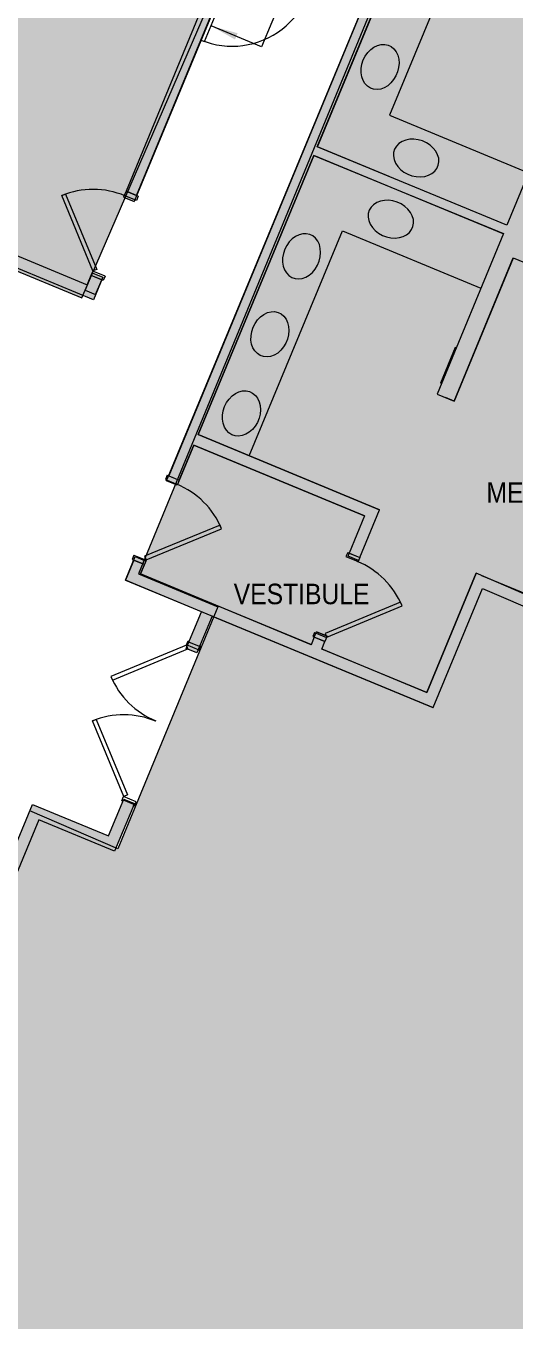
# Model space of a CAD drawing. Header units: inches. Extents: x 488 to 2071, y 800 to 2512.
# Drawn here: x 915 to 1129, y 800 to 1371 of the extents above; entities that cross this region are included whole.
import ezdxf

# ---------------------------------------------------------------- set-up
doc = ezdxf.new("R2010")
doc.units = ezdxf.units.IN
doc.header["$MEASUREMENT"] = 0
for name, color, linetype, lineweight in [('A-ANNO-NOTE', 131, 'Continuous', 9), ('A-DETL-GENF', 92, 'Continuous', 9), ('A-DETL-THIN', 151, 'Continuous', 9), ('A-DOOR', 31, 'Continuous', 13), ('A-DOOR-FRAM', 31, 'Continuous', 20), ('A-Flor-Shel-Text', 8, 'Continuous', 9), ('A-Flor-Shel-Tptn', 8, 'Continuous', 9), ('A-WALL', 113, 'Continuous', 9), ('A-WALL-PATT', 111, 'Continuous', 13), ('A-Wall-Shel', 8, 'Continuous', 9), ('A-Wall-Shel-Fill', 8, 'Continuous', 9), ('AI-Wall-Corr', 8, 'Continuous', 9), ('AI-Wall-Demz-E', 8, 'Continuous', 9), ('AI-Wall-Fill-E-2', 8, 'Continuous', 9), ('I-WALL', 2, 'Continuous', 9), ('P-Fixt-Shel', 8, 'Continuous', 9)]:
    doc.layers.add(name, color=color, linetype=linetype, lineweight=lineweight)
doc.styles.add('Stylus BT', font='stylu.ttf', dxfattribs={"width": 0.9, "height": 9})

# ---------------------------------------------------------------- blocks, each defined once
blk = doc.blocks.new('Revit Link EDITED_dwg_SINK1-5488117-Level 1 CONSTRUCTION')
at = {"layer": 'A-Flor-Shel-Tptn', "color": 7, "flags": 128}
blk.add_lwpolyline([(0, 20.04), (-1.93, 19.9), (-3.8, 19.47), (-5.53, 18.77), (-7.05, 17.84), (-8.33, 16.69), (-9.3, 15.38), (-9.93, 13.94), (-10.21, 12.44), (-10.12, 10.93), (-9.66, 9.45), (-8.85, 8.07), (-7.72, 6.84), (-6.32, 5.79), (-4.68, 4.97), (-2.88, 4.41), (-0.97, 4.12), (0.97, 4.12), (2.88, 4.41), (4.69, 4.97), (6.32, 5.79), (7.73, 6.84), (8.86, 8.07), (9.67, 9.45), (10.12, 10.93), (10.22, 12.44), (9.94, 13.94), (9.3, 15.38), (8.33, 16.69), (7.06, 17.84), (5.53, 18.77), (3.8, 19.47), (1.94, 19.9)], close=True, dxfattribs=at)
blk = doc.blocks.new('Revit Link EDITED_dwg_SINK1-5488118-Level 1 CONSTRUCTION')
at = {"layer": 'A-Flor-Shel-Tptn', "color": 7, "flags": 128}
blk.add_lwpolyline([(0, 20.04), (-1.93, 19.9), (-3.8, 19.47), (-5.53, 18.77), (-7.05, 17.84), (-8.33, 16.69), (-9.3, 15.38), (-9.93, 13.94), (-10.21, 12.44), (-10.12, 10.93), (-9.66, 9.45), (-8.85, 8.07), (-7.72, 6.84), (-6.32, 5.79), (-4.68, 4.97), (-2.88, 4.41), (-0.97, 4.12), (0.97, 4.12), (2.88, 4.41), (4.69, 4.97), (6.32, 5.79), (7.73, 6.84), (8.86, 8.07), (9.67, 9.45), (10.12, 10.93), (10.22, 12.44), (9.94, 13.94), (9.3, 15.38), (8.33, 16.69), (7.06, 17.84), (5.53, 18.77), (3.8, 19.47), (1.94, 19.9)], close=True, dxfattribs=at)
blk = doc.blocks.new('Revit Link EDITED_dwg-5488103-Level 1 CONSTRUCTION')
at = {"layer": 'A-Wall-Shel-Fill'}
h = blk.add_hatch(color=7, dxfattribs=at)
h.paths.add_polyline_path([(1093.09, 1072.46), (1093.09, 1072.55), (958.28, 1128.39), (961.92, 1137.17), (966.54, 1135.25), (964.82, 1131.09), (1039.75, 1100.05), (1039.75, 1100.14), (964.91, 1131.14), (967.2, 1136.69), (962.47, 1138.65), (958.2, 1128.34), (1092.96, 1072.51)], flags=0)
h.paths.add_polyline_path([(1090.47, 1079.05), (1112.12, 1131.32), (1112.07, 1131.34), (1090.45, 1079.14), (1044.4, 1098.22), (1044.4, 1098.13), (1090.45, 1079.06)], flags=0)
h.paths.add_polyline_path([(1229.59, 1080.58), (1230.33, 1082.36), (1114.81, 1130.2), (1225.47, 1082.36)], flags=0)
h.paths.add_polyline_path([(1045.71, 1101.38), (1046.7, 1103.76), (1042.08, 1105.67), (1041.09, 1103.29), (1044.4, 1101.92)], flags=0)
h.paths.add_polyline_path([(1060.48, 1137.02), (1069.67, 1159.24), (990.18, 1192.17), (1040.89, 1314.58), (1123.94, 1280.18), (1124.02, 1280.36), (1040.85, 1314.66), (990.12, 1192.17), (1069.67, 1159.22), (1061.02, 1138.33), (1056.4, 1140.24), (1055.86, 1138.93), (1057.31, 1138.33)], flags=0)
h.paths.add_polyline_path([(1063.13, 1156.49), (1063.13, 1156.51), (988.19, 1187.52), (981.85, 1172.21), (977.23, 1174.12), (1096.38, 1461.73), (1100.98, 1459.83), (1095.03, 1445.46), (1171.09, 1414), (1177.03, 1428.33), (1181.65, 1426.42), (1173.78, 1407.43), (1093.12, 1440.84), (1042.38, 1318.35), (1051.45, 1314.66), (1042.46, 1318.38), (1093.17, 1440.79), (1173.81, 1407.43), (1182.62, 1428.69), (1177.95, 1430.63), (1171.06, 1414), (1095.1, 1445.46), (1101.98, 1462.1), (1097.25, 1464.05), (976.24, 1171.91), (980.98, 1169.95), (988.25, 1187.5), (1063.1, 1156.5)], flags=0)
h.paths.add_polyline_path([(1102.36, 1206.86), (1102.36, 1206.86), (1102.35, 1206.86)], flags=0)
h.paths.add_polyline_path([(1102.37, 1206.87), (1128.37, 1269.63), (1128.27, 1269.67), (1102.89, 1208.14)], flags=0)
h.paths.add_polyline_path([(1129.99, 1273.29), (1134.66, 1284.58), (1134.45, 1284.66), (1129.79, 1273.37)], flags=0)
h.paths.add_polyline_path([(1136.1, 1288.31), (1162.11, 1351.08), (1161.87, 1351.18), (1135.97, 1288.36)], flags=0)
blk.add_hatch(color=7, dxfattribs=at).paths.add_polyline_path([(989.53, 1096.46), (996.21, 1112.59), (991.59, 1114.5), (984.91, 1098.37)], flags=0)
at = {"layer": 'AI-Wall-Fill-E-2'}
h = blk.add_hatch(color=7, dxfattribs=at)
h.paths.add_polyline_path([(888.45, 1226.24), (905.48, 1267.36), (944.19, 1251.32), (948.28, 1261.18), (943.66, 1263.09), (943.21, 1262.01), (947.83, 1260.1), (945.15, 1253.63), (940.53, 1255.55), (941.49, 1257.86), (902.78, 1273.89), (883.83, 1228.16)], flags=0)
h.paths.add_polyline_path([(962.05, 1294.44), (963.13, 1297.06), (958.51, 1298.96), (957.43, 1296.35), (958.51, 1295.9)], flags=0)
h.paths.add_polyline_path([(1002.73, 1392.63), (1002.73, 1392.68), (805.47, 1474.39), (805.47, 1474.34), (1002.69, 1392.65)], flags=0)
h.paths.add_polyline_path([(805.56, 1487.46), (838.83, 1565.84), (838.77, 1565.99), (838.32, 1564.93)], flags=0)
h.paths.add_polyline_path([(844.19, 1565.97), (844.28, 1566.22), (785.99, 1706.88), (785.85, 1706.82), (844.1, 1566.2)], flags=0)
h.paths.add_polyline_path([(784.42, 1710.28), (784.58, 1710.35), (736.87, 1825.51), (736.71, 1825.45), (784.36, 1710.42)], flags=0)
h.paths.add_polyline_path([(735.28, 1828.91), (735.44, 1828.98), (679.69, 1963.56), (679.55, 1963.46), (713.29, 1881.99)], flags=0)
h.paths.add_polyline_path([(630.52, 1928.39), (675.5, 1960.17), (675.36, 1960.5), (635, 1932.01), (632.5, 1933.05), (630.73, 1928.77), (500.42, 1982.75), (500.25, 1982.34), (629.94, 1928.62)], flags=0)
h.paths.add_polyline_path([(662.79, 1957.29), (678.88, 1964.24), (679.3, 1963.65), (679.57, 1963.84), (677.88, 1967.94), (666.53, 1959.93)], flags=0)
h = blk.add_hatch(color=7, dxfattribs=at)
h.paths.add_polyline_path([(831.49, 809.04), (920.23, 1023.28), (953.51, 1009.5), (962.16, 1030.4), (957.54, 1032.31), (950.86, 1016.18), (917.47, 1030.01), (828.66, 815.62), (824.97, 817.15), (823.06, 812.53), (828.66, 810.21)], flags=0)
h.paths.add_polyline_path([(789.8, 826.31), (791.71, 830.92), (773.23, 838.58), (771.32, 833.96), (788.57, 826.81)], flags=0)
at = {"layer": 'A-Wall-Shel', "color": 7}
for p, q in [((1114.4, 1130.38), (1230.33, 1082.36)), ((1046.7, 1103.76), (1045.71, 1101.38))]:
    blk.add_line(p, q, dxfattribs=at)
at = {"layer": 'A-Wall-Shel', "color": 7, "flags": 128}
for points in [[(1063.13, 1156.49), (988.25, 1187.5), (980.98, 1169.95), (976.24, 1171.91), (1097.25, 1464.05), (1101.99, 1462.09), (1095.1, 1445.46)], [(1073.93, 1305.34), (1042.46, 1318.38), (1093.17, 1440.79), (1173.8, 1407.39), (1182.62, 1428.69), (1177.95, 1430.63), (1171.06, 1414), (1095.1, 1445.46)], [(1123.94, 1280.18), (1040.89, 1314.58), (990.18, 1192.17), (1069.68, 1159.24)], [(1128.37, 1269.63), (1102.36, 1206.86), (1098.67, 1208.39)], [(984.91, 1098.37), (991.59, 1114.5), (958.2, 1128.34), (962.47, 1138.65), (967.2, 1136.69), (964.91, 1131.14), (1039.78, 1100.13)], [(1061.02, 1138.33), (1060.48, 1137.02), (1055.86, 1138.93), (1056.4, 1140.24)], [(1044.4, 1098.22), (1090.45, 1079.14), (1112.07, 1131.34), (1112.12, 1131.32)], [(996.21, 1112.59), (1093.09, 1072.46), (1093.12, 1072.54)], [(1041.09, 1103.29), (1042.08, 1105.67), (1046.7, 1103.76), (1042.08, 1105.67)]]:
    blk.add_lwpolyline(points, dxfattribs=at)
at = {"layer": 'AI-Wall-Corr', "color": 7, "flags": 128}
blk.add_lwpolyline([(996.21, 1112.59), (989.53, 1096.46), (984.91, 1098.37)], dxfattribs=at)
blk.add_lwpolyline([(917.47, 1030.01), (950.86, 1016.18), (957.54, 1032.31), (962.16, 1030.4), (953.51, 1009.5), (920.23, 1023.28), (831.49, 809.04), (823.06, 812.53), (824.97, 817.15), (828.66, 815.62)], close=True, dxfattribs=at)
at = {"layer": 'AI-Wall-Demz-E', "color": 7}
for p, q in [((1000.82, 1388.02), (962.05, 1294.44)), ((958.52, 1298.97), (957.43, 1296.35)), ((957.43, 1296.35), (962.05, 1294.44))]:
    blk.add_line(p, q, dxfattribs=at)
at = {"layer": 'AI-Wall-Demz-E', "color": 7, "flags": 128}
blk.add_lwpolyline([(948.28, 1261.18), (944.19, 1251.32), (905.48, 1267.36), (888.45, 1226.24), (883.83, 1228.16), (902.78, 1273.89), (941.48, 1257.86), (943.65, 1263.09)], close=True, dxfattribs=at)
at = {"layer": 'P-Fixt-Shel', "color": 7}
blk.add_line((1103.36, 1230.26), (1102.93, 1230.43), dxfattribs=at)
at = {"layer": 'P-Fixt-Shel', "color": 7, "flags": 128}
for points in [[(1115.25, 1431.64), (1074.08, 1332.25), (1135.01, 1307.01)], [(1012.52, 1182.92), (1053.38, 1281.57), (1114.14, 1256.4)], [(1102.93, 1230.43), (1096.43, 1214.73), (1096.88, 1214.54)]]:
    blk.add_lwpolyline(points, dxfattribs=at)
at = {"extrusion": (0, 0, -1), "zscale": -1, "rotation": 292.3950000000253}
for p in [(-1081.05, 1348.85), (-1032.77, 1231.61), (-1020.28, 1196.86)]:
    blk.add_blockref('Revit Link EDITED_dwg_SINK1-5488117-Level 1 CONSTRUCTION', p, dxfattribs=at)
for p, rotation in [((1081.56, 1302.19), 339.6286773096162), ((1070.45, 1275.37), 339.6286773096162), ((1046.63, 1265.75), 67.3949650739267)]:
    blk.add_blockref('Revit Link EDITED_dwg_SINK1-5488118-Level 1 CONSTRUCTION', p, dxfattribs=dict(rotation=rotation))
at = {"layer": 'A-Flor-Shel-Text', "char_height": 9, "attachment_point": 2, "line_spacing_factor": 1.091849, "style": 'Stylus BT'}
for s, insert, width in [('MEN', (1128.61, 1171.28), 28.7252), ('VESTIBULE', (1035.51, 1126.79), 69.9558)]:
    blk.add_mtext(s, dxfattribs=dict(at, insert=insert, width=width))
blk = doc.blocks.new('Single Flush - OTJ_SOLIDFLUSH_ALUM-5251707-Level 1 CONSTRUCTION')
at = {"layer": 'A-DOOR', "lineweight": 20}
for p, q in [((17.90625, 4.0625), (17.90625, 2.3125)), ((53.71875, 4.0625), (17.90625, 4.0625)), ((17.90625, 2.3125), (20, 2.3125)), ((53.71875, 2.358704), (53.71875, 4.0625))]:
    blk.add_line(p, q, dxfattribs=at)
at = {"layer": 'A-DOOR', "lineweight": 9}
blk.add_arc((17.90625, 2.3125), 35.8125, 0.07415318, 180.5, dxfattribs=at)
at = {"layer": 'A-DOOR-FRAM'}
for p, q in [((-20, -3.4375), (-20, 2.3125)), ((-20, 2.3125), (-18, 2.3125)), ((-18, -3.4375), (-18, 2.3125)), ((18.000004, -3.4375), (18.000004, 2.3125)), ((18.000004, 2.3125), (20.000004, 2.3125)), ((20.000004, -3.4375), (20.000004, 2.3125)), ((-20, -3.4375), (-18, -3.4375)), ((18.000004, -3.4375), (20.000004, -3.4375))]:
    blk.add_line(p, q, dxfattribs=at)
blk = doc.blocks.new('Single Flush - OTJ_SOLIDFLUSH_ALUM-5309654-Level 1 CONSTRUCTION')
at = {"layer": 'A-DOOR', "color": 55, "lineweight": 20}
for p, q in [((-7.42, 27.82), (-8.65, 26.59)), ((-8.65, 26.59), (16.67, 1.26)), ((17.91, 2.5), (-7.42, 27.82)), ((16.67, 1.26), (17.91, 2.5))]:
    blk.add_line(p, q, dxfattribs=at)
at = {"layer": 'A-DOOR', "lineweight": 9}
blk.add_arc((17.91, 2.5), 35.81, 135, 180.5, dxfattribs=at)
at = {"layer": 'A-DOOR-FRAM', "color": 55}
for p, q in [((-20, -3.25), (-20, 2.5)), ((-20, 2.5), (-18, 2.5)), ((-18, -3.25), (-18, 2.5)), ((18, -3.25), (18, 2.5)), ((18, 2.5), (20, 2.5)), ((20, -3.25), (20, 2.5)), ((-20, -3.25), (-18, -3.25)), ((18, -3.25), (20, -3.25))]:
    blk.add_line(p, q, dxfattribs=at)
blk = doc.blocks.new('Single Flush - OTJ_SOLIDFLUSH_ALUM-5309679-Level 1 CONSTRUCTION')
at = {"layer": 'A-DOOR', "color": 55, "lineweight": 20}
for p, q in [((-8.65, -26.59), (16.67, -1.26)), ((17.91, -2.5), (-7.42, -27.82)), ((16.67, -1.26), (17.91, -2.5)), ((-7.42, -27.82), (-8.65, -26.59))]:
    blk.add_line(p, q, dxfattribs=at)
at = {"layer": 'A-DOOR', "lineweight": 9}
blk.add_arc((17.91, -2.5), 35.81, 179.5, 225, dxfattribs=at)
at = {"layer": 'A-DOOR-FRAM', "color": 55}
for p, q in [((-20, 3.25), (-20, -2.5)), ((-20, 3.25), (-18, 3.25)), ((-18, 3.25), (-18, -2.5)), ((18, 3.25), (18, -2.5)), ((18, 3.25), (20, 3.25)), ((20, 3.25), (20, -2.5)), ((-20, -2.5), (-18, -2.5)), ((18, -2.5), (20, -2.5))]:
    blk.add_line(p, q, dxfattribs=at)
blk = doc.blocks.new('Double Flush - Int-F-WDMF-72_ x 84_-5461230-Level 1 CONSTRUCTION')
at = {"layer": 'A-DOOR', "color": 55, "lineweight": 20}
for p, q in [((-35.91, 3), (-10.58, 28.32)), ((-9.35, 27.09), (-34.67, 1.76)), ((-10.58, 28.32), (-9.35, 27.09)), ((10.58, 28.32), (9.35, 27.09)), ((9.35, 27.09), (34.67, 1.76)), ((35.91, 3), (10.58, 28.32)), ((-34.67, 1.76), (-35.91, 3)), ((34.67, 1.76), (35.91, 3))]:
    blk.add_line(p, q, dxfattribs=at)
at = {"layer": 'A-DOOR', "lineweight": 9}
for centre, start, end in [((-35.91, 3), 359.5, 45), ((35.91, 3), 135, 180.5)]:
    blk.add_arc(centre, 35.81, start, end, dxfattribs=at)
at = {"layer": 'A-DOOR-FRAM', "color": 55}
for p, q in [((-38, 3), (-36, 3)), ((-38, 3), (-38, 2.5)), ((-38, 2.5), (-37.5, 2.5)), ((-37.5, -2.5), (-37.5, 2.5)), ((-36, -3), (-36, 3)), ((36, -3), (36, 3)), ((36, 3), (38, 3)), ((37.5, 2.5), (38, 2.5)), ((37.5, -2.5), (37.5, 2.5)), ((38, 3), (38, 2.5)), ((-38, -2.5), (-37.5, -2.5)), ((-38, -3), (-38, -2.5)), ((-38, -3), (-36, -3)), ((36, -3), (38, -3)), ((37.5, -2.5), (38, -2.5)), ((38, -3), (38, -2.5))]:
    blk.add_line(p, q, dxfattribs=at)
blk = doc.blocks.new('Align symbol - U shaped 2016 - symbol_align 01-5458585-Level 1 CONSTRUCTION')
at = {"layer": 'A-ANNO-NOTE'}
for points in [[(-0.015625, 0.125), (0.015625, 0.125), (0, 0)], [(0.234375, 0.125), (0.265625, 0.125), (0.25, 0)]]:
    blk.add_hatch(color=256, dxfattribs=at).paths.add_polyline_path(points, flags=0)
for p, q in [((0, 0.25), (0.25, 0.25)), ((0, 0), (0, 0.25)), ((0.25, 0.25), (0.25, 0))]:
    blk.add_line(p, q, dxfattribs=at)

msp = doc.modelspace()

# ---------------------------------------------------------------- hatches: boundary and pattern name
at = {"layer": 'A-DETL-GENF'}
h = msp.add_hatch(color=9, dxfattribs=at)
h.paths.add_polyline_path([(1375.23, 799.94), (1415.16, 799.94), (1461.44, 911.67), (1454.19, 914.67), (1460.19, 929.16), (1467.44, 926.16), (1483.65, 965.29), (1375.23, 1012.17), (1376.16, 1014.32), (1339.44, 1030.19), (1338.51, 1028.04), (1114.81, 1124.75), (1093.18, 1072.51), (1093.12, 1072.51), (1093.09, 1072.46), (997, 1112.26), (954.85, 1010.5), (954.06, 1010.84), (953.51, 1009.5), (920.23, 1023.28), (831.49, 809.04), (756.81, 839.97), (759.15, 845.61), (547.33, 933.35), (585.4, 1025.28), (752.68, 955.99), (848.55, 1187.43), (864.26, 1180.91), (870.06, 1194.9), (874.34, 1193.12), (905.88, 1265.96), (939.16, 1252.24), (939.58, 1253.23), (905.48, 1267.36), (888.45, 1226.24), (883.83, 1228.16), (902.78, 1273.89), (941.49, 1257.87), (943.66, 1263.09), (943.83, 1263.02), (958.13, 1296.06), (957.43, 1296.35), (996.19, 1389.93), (798.84, 1471.7), (838.32, 1567.02), (675.55, 1959.92), (630.52, 1928.39), (509.26, 1978.61), (488.05, 1927.42), (488.05, 799.94), (1305.88, 799.94)], flags=0)
h.paths.add_polyline_path([(776.32, 846.05), (776.32, 846.05), (774.9, 846.64)], flags=0)
h.paths.add_polyline_path([(771.7, 847.96), (773.87, 853.2), (778.49, 851.28), (792.27, 884.54), (787.64, 886.46), (791.76, 896.39), (782.02, 900.42), (885.31, 1149.79), (845.1, 1166.44), (737.24, 906.04), (608.76, 959.26), (610.61, 963.74), (734.62, 912.38), (750.86, 951.6), (588.29, 1018.94), (553.94, 936.02), (761.06, 850.23), (761.82, 852.06), (771.32, 848.12)], flags=0)
h.paths.add_polyline_path([(793.67, 901.01), (895.06, 1145.78), (889.96, 1147.88), (788.57, 903.12), (792.27, 901.59)], flags=0)
h.paths.add_polyline_path([(1208.68, 1017.04), (1194.19, 1023.04), (1200.19, 1037.54), (1214.69, 1031.54), (1213.24, 1028.04)], flags=0)
h.paths.add_polyline_path([(1090.45, 1079.14), (1112.07, 1131.34), (1230.33, 1082.36), (1281.61, 1206.16), (1128.37, 1269.63), (1102.35, 1206.86), (1094.97, 1209.92), (1123.94, 1280.18), (1040.89, 1314.58), (990.18, 1192.17), (1069.67, 1159.21), (1060.48, 1137.02), (1055.86, 1138.93), (1063.1, 1156.5), (988.25, 1187.5), (980.98, 1169.95), (980.1, 1170.31), (966.38, 1137.03), (967.2, 1136.69), (964.91, 1131.14), (1039.78, 1100.13), (1042.08, 1105.67), (1046.7, 1103.76), (1044.4, 1098.22), (1088.56, 1079.93)], flags=0)
h.paths.add_polyline_path([(887.16, 1154.26), (891.3, 1164.3), (851.25, 1180.89), (847.09, 1170.85), (885.31, 1155.02)], flags=0)
h.paths.add_polyline_path([(904.36, 1164.29), (905.85, 1167.9), (870.61, 1183.16), (868.88, 1179), (904.34, 1164.3)], flags=0)
h.paths.add_polyline_path([(1283.14, 1209.85), (1287.81, 1221.14), (1134.66, 1284.58), (1129.99, 1273.29), (1281.61, 1210.49)], flags=0)
h.paths.add_polyline_path([(1289.34, 1224.83), (1290.07, 1226.59), (1331.78, 1327.29), (1322.58, 1336.49), (1309.06, 1349.25), (1221.09, 1385.7), (1246.73, 1447.6), (1198.68, 1467.46), (1196.39, 1461.95), (1191.73, 1463.89), (1193.99, 1469.44), (1118.06, 1500.89), (1115.77, 1495.35), (1114.37, 1495.93), (1100.65, 1462.65), (1101.99, 1462.09), (1095.1, 1445.46), (1171.08, 1414.03), (1177.95, 1430.63), (1182.62, 1428.69), (1173.78, 1407.4), (1093.17, 1440.79), (1042.46, 1318.38), (1081.48, 1302.23), (1125.55, 1284.06), (1154.48, 1354.23), (1162.11, 1351.08), (1136.1, 1288.31), (1287.81, 1225.47)], flags=0)
h.paths.add_polyline_path([(589.16, 1272.98), (574.66, 1278.98), (580.66, 1293.48), (595.16, 1287.48)], flags=0)
h.paths.add_polyline_path([(1338.28, 1342.98), (1375.21, 1432.15), (1292.74, 1466.31), (1291.68, 1465.88), (1291.54, 1466.2), (1289.55, 1465.37), (1287.64, 1469.99), (1294.3, 1472.75), (1263.3, 1547.54), (1207.64, 1524.53), (1195.14, 1554.67), (1168.82, 1543.77), (1168.46, 1544.64), (1135.2, 1530.87), (1135.56, 1529.99), (1128.98, 1527.25), (1120, 1505.56), (1246.75, 1453.06), (1254.38, 1456.21), (1256.29, 1451.59), (1254.59, 1450.89), (1254.72, 1450.57), (1253.1, 1449.9), (1234.13, 1404.09), (1257.45, 1394.41), (1250.97, 1378.72), (1331.47, 1345.38), (1333.68, 1347.58), (1338.22, 1343.04)], flags=0)
h.paths.add_polyline_path([(1246.34, 1380.64), (1250.93, 1391.72), (1232.21, 1399.47), (1227.64, 1388.39), (1238.78, 1383.77)], flags=0)
h.paths.add_polyline_path([(717.73, 1583.41), (703.24, 1589.41), (709.24, 1603.9), (723.74, 1597.9)], flags=0)
at = {"layer": 'A-WALL-PATT', "lineweight": 9}
h = msp.add_hatch(color=7, dxfattribs=at)
h.paths.add_polyline_path([(962.9, 1126.47), (966.54, 1135.25), (961.92, 1137.17), (958.3, 1128.38), (959.5, 1127.88)], flags=0)
h.paths.add_polyline_path([(981.85, 1172.21), (1100.98, 1459.83), (1096.37, 1461.74), (977.24, 1174.11), (977.77, 1173.89)], flags=0)
h.paths.add_polyline_path([(1116.29, 1496.78), (1131.62, 1533.78), (1125.08, 1531.06), (1111.67, 1498.7), (1115.02, 1497.31)], flags=0)
h = msp.add_hatch(color=7, dxfattribs=at)
h.paths.add_polyline_path([(945.15, 1253.63), (947.83, 1260.1), (943.21, 1262.01), (940.53, 1255.54), (944.19, 1254.03)], flags=0)
h.paths.add_polyline_path([(963.13, 1297.06), (1000.81, 1388.02), (996.19, 1389.93), (958.52, 1298.97), (963.01, 1297.11)], flags=0)
for points in [[(1102.37, 1206.86), (1112.01, 1230.24), (1161.88, 1351.18), (1154.48, 1354.23), (1094.97, 1209.91), (1102.37, 1206.86)], [(1124.02, 1280.36), (1125.55, 1284.06), (1042.38, 1318.35), (1040.89, 1314.64), (1123.95, 1280.39)], [(1281.61, 1206.16), (1283.14, 1209.85), (1129.79, 1273.37), (1128.27, 1269.67), (1281.6, 1206.16)], [(1063.14, 1156.51), (1065.05, 1161.13), (990.12, 1192.17), (988.2, 1187.55), (1063.13, 1156.51)], [(1088.56, 1074.43), (1090.45, 1079.06), (964.82, 1131.09), (962.9, 1126.47), (1081.48, 1077.36)], [(1093.18, 1072.51), (1114.78, 1124.77), (1110.22, 1126.74), (1088.56, 1074.43), (1093.12, 1072.54)]]:
    msp.add_hatch(color=7, dxfattribs=at).paths.add_polyline_path(points, flags=0)
h = msp.add_hatch(color=7, dxfattribs=at)
h.paths.add_polyline_path([(1044.37, 1098.14), (1045.71, 1101.38), (1041.09, 1103.29), (1039.78, 1100.04), (1044.19, 1098.22)], flags=0)
h.paths.add_polyline_path([(1061.02, 1138.33), (1069.65, 1159.23), (1065.05, 1161.13), (1056.4, 1140.24), (1060.67, 1138.47)], flags=0)
h = msp.add_hatch(color=7, dxfattribs=at)
h.paths.add_polyline_path([(1495.22, 960.29), (1497.2, 964.88), (1377.21, 1016.76), (1375.25, 1012.15), (1494.82, 960.46)], flags=0)
h.paths.add_polyline_path([(1338.51, 1028.04), (1340.47, 1032.64), (1112.12, 1131.32), (1110.22, 1126.74), (1305.88, 1042.15)], flags=0)

# ---------------------------------------------------------------- linework, layer by layer
at = {"layer": 'A-DETL-THIN'}
for p, q in [((1127.45, 1527.66), (963.92, 1131.05)), ((939.16, 1252.24), (998.52, 1389.34)), ((905.88, 1265.96), (939.16, 1252.24)), ((963.92, 1131.05), (998.8, 1116.61)), ((998.8, 1116.61), (954.85, 1010.5)), ((954.85, 1010.5), (916.3, 1027.18))]:
    msp.add_line(p, q, dxfattribs=at)
at = {"layer": 'A-WALL', "color": 55, "lineweight": 20}
for p, q in [((1154.48, 1354.23), (1125.55, 1284.06)), ((1124.02, 1280.36), (1094.97, 1209.91)), ((1102.37, 1206.86), (1128.27, 1269.67)), ((1094.97, 1209.91), (1102.37, 1206.86))]:
    msp.add_line(p, q, dxfattribs=at)
at = {"layer": 'I-WALL', "color": 55, "lineweight": 20}
for p, q in [((1096.37, 1461.74), (977.23, 1174.12)), ((1042.38, 1318.35), (1093.12, 1440.84)), ((996.19, 1389.93), (958.51, 1298.97)), ((963.13, 1297.06), (1000.81, 1388.02)), ((990.12, 1192.17), (1040.85, 1314.66)), ((1040.85, 1314.66), (1124.02, 1280.36)), ((1125.55, 1284.06), (1042.38, 1318.35)), ((958.51, 1298.97), (963.13, 1297.06)), ((1128.27, 1269.67), (1281.61, 1206.16)), ((943.21, 1262.01), (940.53, 1255.55)), ((947.83, 1260.1), (943.21, 1262.01)), ((945.15, 1253.63), (947.83, 1260.1)), ((940.53, 1255.55), (945.15, 1253.63)), ((1069.67, 1159.22), (990.12, 1192.17)), ((981.85, 1172.21), (988.2, 1187.55)), ((988.2, 1187.55), (1063.14, 1156.51)), ((977.23, 1174.12), (981.85, 1172.21)), ((1063.14, 1156.51), (1056.4, 1140.24)), ((1061.02, 1138.33), (1069.67, 1159.22)), ((961.92, 1137.17), (958.28, 1128.39)), ((966.54, 1135.25), (961.92, 1137.17)), ((1056.4, 1140.24), (1061.02, 1138.33)), ((964.82, 1131.09), (966.54, 1135.25)), ((958.28, 1128.39), (1093.18, 1072.51)), ((1039.75, 1100.05), (964.82, 1131.09)), ((1112.14, 1131.36), (1090.47, 1079.05)), ((1229.59, 1080.58), (1112.14, 1131.36)), ((1093.18, 1072.51), (1114.81, 1124.75)), ((1114.81, 1124.75), (1338.51, 1028.04)), ((1041.09, 1103.29), (1039.75, 1100.05)), ((1045.71, 1101.38), (1041.09, 1103.29)), ((1044.37, 1098.14), (1045.71, 1101.38)), ((1090.47, 1079.05), (1044.37, 1098.14))]:
    msp.add_line(p, q, dxfattribs=at)

# ---------------------------------------------------------------- block references
at = {"layer": 'A-ANNO-NOTE', "xscale": 95.99999999999999, "yscale": 95.99999999999999, "zscale": 95.99999999999999, "rotation": 247.5004790076931}
msp.add_blockref('Align symbol - U shaped 2016 - symbol_align 01-5458585-Level 1 CONSTRUCTION', (1004.97, 1393.61), dxfattribs=at)
at = {"layer": 'A-DOOR'}
for name, p, rotation in [('Single Flush - OTJ_SOLIDFLUSH_ALUM-5251707-Level 1 CONSTRUCTION', (1009.75, 1415.76), 247.5004790076931), ('Single Flush - OTJ_SOLIDFLUSH_ALUM-5309679-Level 1 CONSTRUCTION', (953.17, 1279.53), 247.5004790076931), ('Single Flush - OTJ_SOLIDFLUSH_ALUM-5309654-Level 1 CONSTRUCTION', (971.88, 1154.69), 247.4998806576744), ('Single Flush - OTJ_SOLIDFLUSH_ALUM-5309654-Level 1 CONSTRUCTION', (1051.06, 1120.81), 247.5004790076929), ('Double Flush - Int-F-WDMF-72_ x 84_-5461230-Level 1 CONSTRUCTION', (974.01, 1065.54), 67.50047900769296)]:
    msp.add_blockref(name, p, dxfattribs=dict(at, rotation=rotation))
at = {"layer": 'A-Flor-Shel-Tptn', "color": 7}
msp.add_blockref('Revit Link EDITED_dwg-5488103-Level 1 CONSTRUCTION', (0, 0), dxfattribs=at)

doc.saveas('drawing.dxf')
